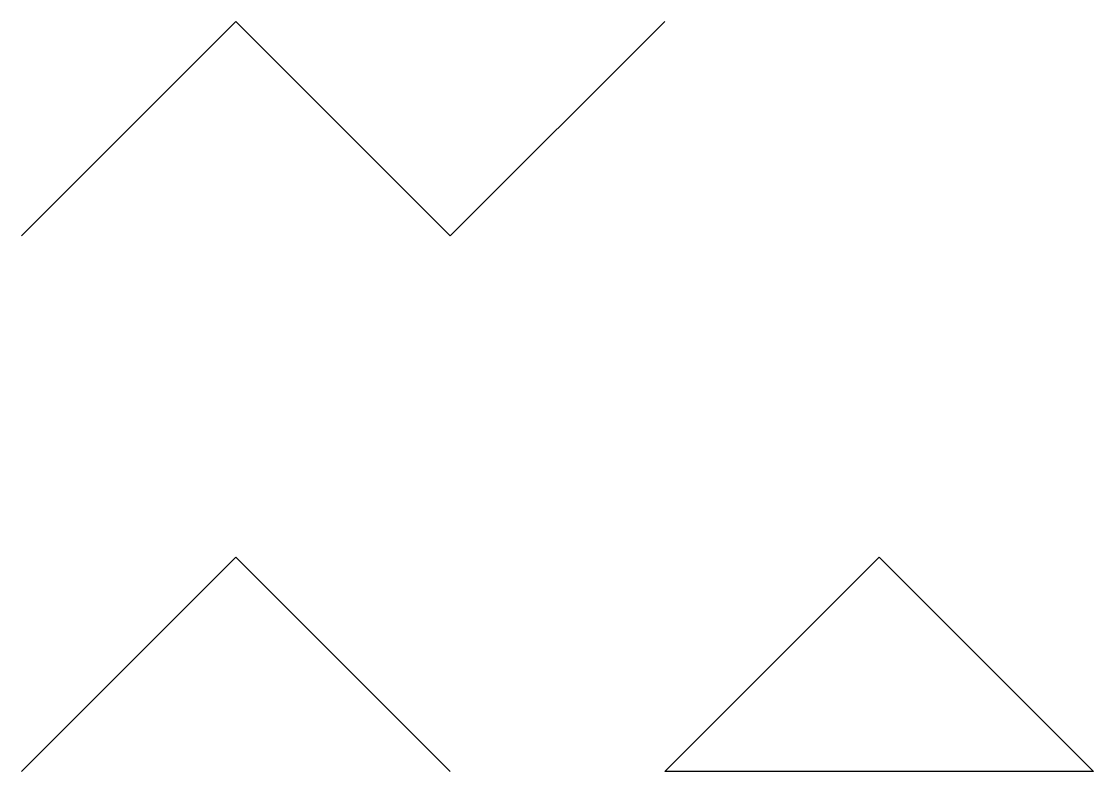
# Model space of a CAD drawing. Units: millimetres at full size, sheet at 1:200. Extents: x -20000 to 0, y 2000 to 16000.
import ezdxf

# ---------------------------------------------------------------- set-up
doc = ezdxf.new("R2010")
doc.units = ezdxf.units.MM
doc.header["$LTSCALE"] = 200
doc.layers.add('0-0__本体', color=3, linetype='Continuous')

msp = doc.modelspace()

# ---------------------------------------------------------------- linework, layer by layer
at = {"layer": '0-0__本体', "color": 4}
msp.add_lwpolyline([(-20000, 12000), (-16000, 16000), (-12000, 12000), (-8000, 16000)], dxfattribs=at)
at = {"layer": '0-0__本体'}
msp.add_lwpolyline([(-20000, 2000), (-16000, 6000), (-12000, 2000)], dxfattribs=at)
msp.add_lwpolyline([(-8000, 2000), (-4000, 6000), (0, 2000)], close=True, dxfattribs=at)

doc.saveas('drawing.dxf')
